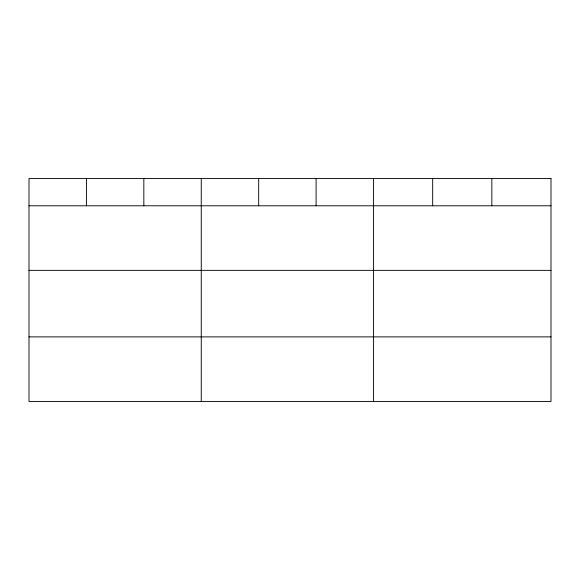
<?xml version="1.0" encoding="UTF-8"?>
<svg xmlns="http://www.w3.org/2000/svg" width="580" height="580" viewBox="0 0 580 580"><rect width="100%" height="100%" fill="white"/><g stroke="black" fill="none" stroke-linecap="round" stroke-linejoin="round"><path stroke-width="0.87" d="M29 205.784L551 205.784M29 270.352L551 270.352M29 336.886L551 336.886M491.84 178.546L491.84 205.784M432.68 178.546L432.68 205.784M373.52 178.546L373.52 401.454M316.1 178.546L316.1 205.784M258.68 178.546L258.68 205.784M201.26 178.546L201.26 401.454M143.84 178.546L143.84 205.784M86.42 178.546L86.42 205.784M551 178.546L29 178.546L29 401.454L551 401.454L551 178.546"/></g></svg>
